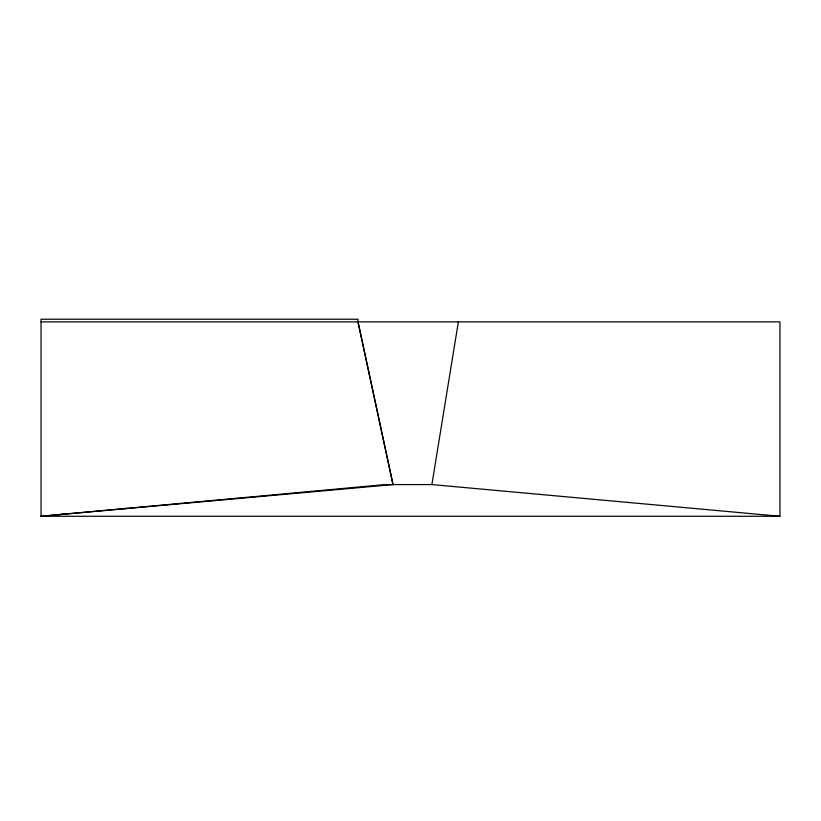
<?xml version="1.0" encoding="UTF-8"?>
<svg xmlns="http://www.w3.org/2000/svg" width="821" height="821" viewBox="0 0 821 821"><rect width="100%" height="100%" fill="white"/><g stroke="black" fill="none" stroke-linecap="round" stroke-linejoin="round"><path stroke-width="1.23" d="M357.997 321.873L393.023 484.575L357.997 321.873L357.997 319.225L41.05 319.225L41.05 516.265L385.131 484.575L431.887 484.575L458.364 321.873M45.381 516.029L41.05 516.265L42.825 516.265M59.625 514.551L63.453 514.203M124.669 508.61L127.224 508.373M392.941 484.585L41.05 516.265L779.95 516.265L779.95 321.873L41.05 321.873M431.887 484.575L779.95 516.265"/></g></svg>
